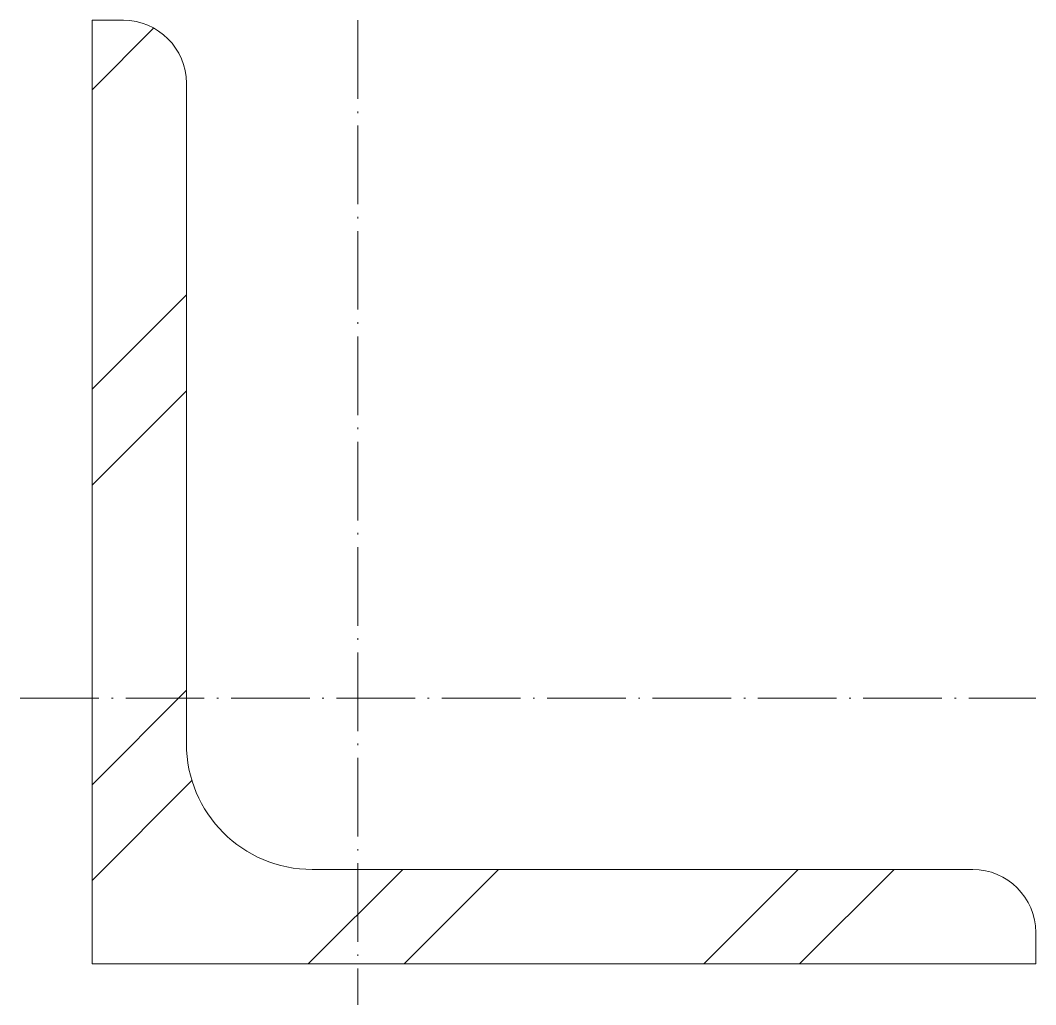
# Model space of a CAD drawing. Header units: metres. Extents: x -4.6 to 60, y -2.6 to 60.
import ezdxf

# ---------------------------------------------------------------- set-up
doc = ezdxf.new("R2010")
doc.units = ezdxf.units.M
doc.linetypes.add('MV_hartlijn_staal', pattern=[6.6, 5, -0.8, 0, -0.8])
doc.layers.add('A-DETL-GENF', color=92, linetype='Continuous', lineweight=18)

# ---------------------------------------------------------------- blocks, each defined once
blk = doc.blocks.new('28 Staalprofielen- L-2d - L60_6-3532939-00_0 Basismaterialen')
at = {"layer": 'A-DETL-GENF', "lineweight": 13}
h = blk.add_hatch(dxfattribs=at)
h.set_pattern_fill('FP_170', color=256, style=0, pattern_type=2)
h.set_pattern_definition([(45, (2278.247, -4348.567), (-12.57236, 12.57236), []), (45, (2278.247, -4329.517), (-12.57236, 12.57236), [])])
h.paths.add_polyline_path([(60, 0), (60, 2), (59.864, 3.035), (59.362, 4.133), (58.828, 4.828), (58, 5.464), (57.035, 5.864), (56, 6), (14, 6), (11.929, 6.273), (10, 7.072), (8.343, 8.343), (7.072, 10), (6.273, 11.929), (6, 14), (6, 56), (5.864, 57.035), (5.464, 58), (4.828, 58.828), (4, 59.464), (3.035, 59.864), (2, 60), (0, 60), (0, 0), (59.362, 0)])
at = {"layer": 'A-DETL-GENF'}
for p, q in [((2, 60), (0, 60)), ((0, 60), (0, 0)), ((6, 14), (6, 56)), ((56, 6), (14, 6)), ((60, 0), (60, 2)), ((0, 0), (60, 0))]:
    blk.add_line(p, q, dxfattribs=at)
at = {"layer": 'A-DETL-GENF', "linetype": 'MV_hartlijn_staal', "lineweight": 13}
for p, q in [((16.9, 60), (16.9, -2.6)), ((-4.559, 16.9), (60, 16.9))]:
    blk.add_line(p, q, dxfattribs=at)
at = {"layer": 'A-DETL-GENF'}
for centre, radius, start, end in [((2, 56), 4, 360, 90), ((14, 14), 8, 180, 270), ((56, 2), 4, 360, 90)]:
    blk.add_arc(centre, radius, start, end, dxfattribs=at)

msp = doc.modelspace()

# ---------------------------------------------------------------- block references
msp.add_blockref('28 Staalprofielen- L-2d - L60_6-3532939-00_0 Basismaterialen', (0, 0))

doc.saveas('drawing.dxf')
